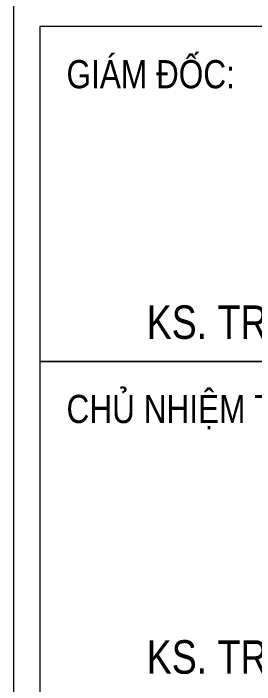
# Model space of a CAD drawing. Header units: millimetres. Extents: x 596422 to 1674380, y -367470 to 58862.
# Drawn here: x 784035 to 785400, y 6365 to 10174 of the extents above; entities that cross this region are included whole.
import ezdxf
from ezdxf.enums import TextEntityAlignment as Align

# ---------------------------------------------------------------- set-up
doc = ezdxf.new("R2010")
doc.units = ezdxf.units.MM
doc.header["$LTSCALE"] = 600
doc.header["$MEASUREMENT"] = 0
doc.layers.get('0').update_dxf_attribs({"lineweight": 0})
for name, color, linetype, lineweight in [('Khungten ALC', 98, 'Continuous', 5), ('LC Text1', 3, 'Continuous', 20), ('LC Text2', 7, 'Continuous', 25)]:
    doc.layers.add(name, color=color, linetype=linetype, lineweight=lineweight)
doc.styles.add('ALC2', font='VHARIAL.TTF', dxfattribs={"width": 0.8})
doc.styles.add('Title', font='VHAVAN.TTF', dxfattribs={"width": 0.8})

# ---------------------------------------------------------------- blocks, each defined once
blk = doc.blocks.new('ALC')
at = {"layer": 'Khungten ALC', "color": 154, "lineweight": 15}
blk.add_line((36600.02574175596, 14649.99999999255), (36600.02574175596, -14649.99999999255), dxfattribs=at)
for points in [[(36750.02493607998, -1384.329152412742), (40449.99971687794, -1384.329152412742), (40449.99971687794, 515.5782037526078), (36750.02493607998, 515.5782037526078)], [(36750.02493607998, -3284.236508578091), (40449.99971687794, -3284.236508578091), (40449.99971687794, -1384.329152412742), (36750.02493607998, -1384.329152412742)]]:
    blk.add_lwpolyline(points, close=True, dxfattribs=at)
at = {"layer": 'LC Text1', "style": 'Title'}
for tag, width, p, p2 in [('TENBANVE1', 1.985741806082449, (36912.6576448679, -10202.4053179175), (40339.14494544268, -10202.4053179175)), ('TENBANVE2', 1.422785707095644, (36912.6576448679, -10879.11064330491), (40339.14494544268, -10879.11064330491))]:
    blk.add_attdef(tag, text='', height=249.9999935159641, dxfattribs=dict(at, width=width)).set_placement(p, p2, align=Align.FIT)
at = {"layer": 'LC Text1', "style": 'ALC2', "width": 0.8}
blk.add_attdef('KYHIEU', text='', height=190, dxfattribs=at).set_placement((39525.00602167845, -14180.00080568343), align=Align.CENTER)
at = {"layer": 'LC Text2', "style": 'ALC2', "width": 0.8}
for s, height, p in [('gi¸m ®èc:', 159.9999958502171, (36900.46625998931, 165.7068754276261)), ('ks. TRÇN XU¢N LONG', 190, (37354.61742451944, -1256.58041576299)), ('chñ nhiÖm thiÕt kÕ:', 159.9999958502171, (36900.46625998931, -1734.200480737723)), ('ks. TRÇN XU¢N LONG', 190, (37354.61742451943, -3156.487771928339))]:
    blk.add_text(s, height=height, dxfattribs=at).set_placement(p)

msp = doc.modelspace()

# ---------------------------------------------------------------- block references
msp.add_blockref('ALC', (747434.5099925209, 9583.517384484396))

doc.saveas('drawing.dxf')
